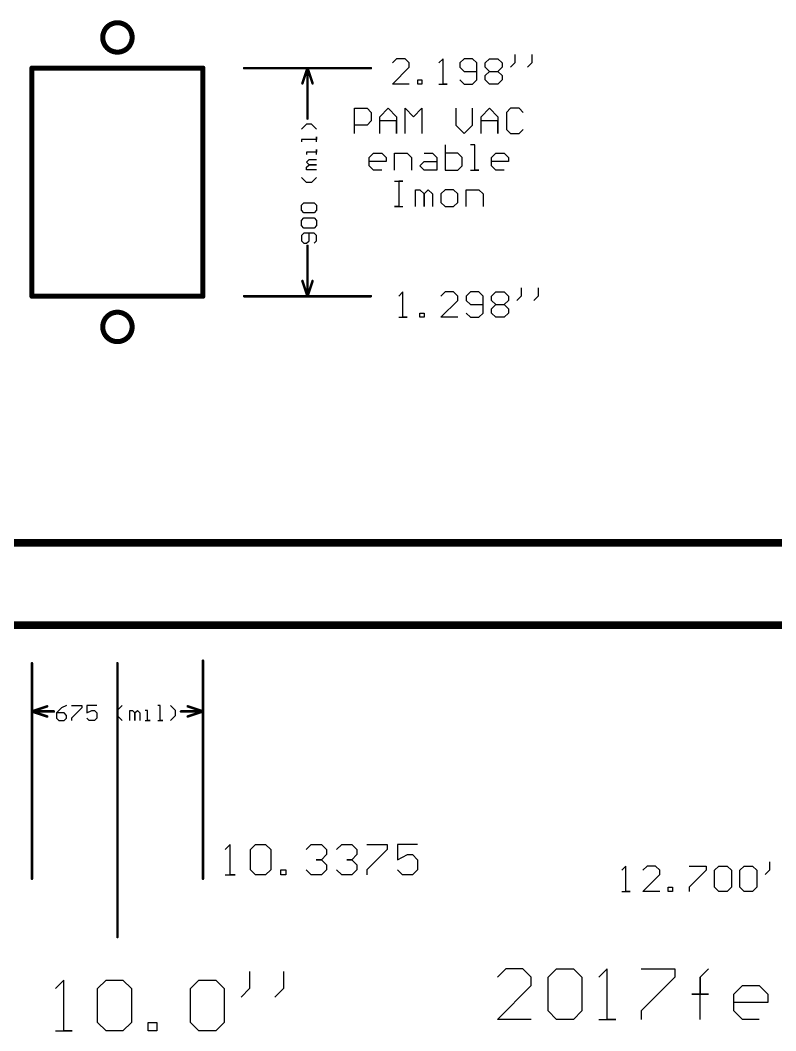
# Model space of a CAD drawing. Extents: x 0 to 21.5, y 0.4 to 8.3.
# Drawn here: x 11.616 to 14.598, y 0.4 to 4.387 of the extents above; entities that cross this region are included whole.
import ezdxf

# ---------------------------------------------------------------- set-up
doc = ezdxf.new("R2010")
doc.units = 0
doc.header["$MEASUREMENT"] = 0
doc.layers.add('MECHANICAL1', color=6, linetype='CONTINUOUS')
doc.layers.add('TOPOVERLAY', color=2, linetype='CONTINUOUS')

msp = doc.modelspace()

# ---------------------------------------------------------------- linework, layer by layer
at = {"layer": 'MECHANICAL1'}
for p, q in [((13.1017, 4.235), (13.085, 4.2183)), ((13.135, 4.235), (13.1017, 4.235)), ((13.1516, 4.2183), (13.135, 4.235)), ((13.2849, 4.235), (13.2683, 4.2183)), ((13.2849, 4.135), (13.2849, 4.235)), ((13.3682, 4.235), (13.3516, 4.2183)), ((13.4016, 4.235), (13.3682, 4.235)), ((13.4182, 4.2183), (13.4016, 4.235)), ((13.4515, 4.2183), (13.4682, 4.235)), ((13.4682, 4.235), (13.5015, 4.235)), ((13.5015, 4.235), (13.5182, 4.2183)), ((13.5682, 4.2516), (13.5682, 4.2183)), ((13.6348, 4.2516), (13.6348, 4.2183)), ((13.085, 4.135), (13.1516, 4.2016)), ((13.1516, 4.2016), (13.1516, 4.2183)), ((13.3516, 4.2183), (13.3516, 4.2016)), ((13.3516, 4.2016), (13.3682, 4.185)), ((13.4182, 4.1517), (13.4182, 4.2183)), ((13.4515, 4.2016), (13.4515, 4.2183)), ((13.4682, 4.185), (13.4515, 4.2016)), ((13.5182, 4.2016), (13.5015, 4.185)), ((13.5182, 4.2183), (13.5182, 4.2016)), ((13.5682, 4.2183), (13.5515, 4.2016)), ((13.6348, 4.2183), (13.6182, 4.2016)), ((13.185, 4.135), (13.185, 4.1517)), ((13.185, 4.1517), (13.2016, 4.1517)), ((13.2016, 4.1517), (13.2016, 4.135)), ((13.3516, 4.1517), (13.3682, 4.135)), ((13.3682, 4.185), (13.4182, 4.185)), ((13.4016, 4.135), (13.4182, 4.1517)), ((13.4515, 4.1683), (13.4682, 4.185)), ((13.4515, 4.1517), (13.4515, 4.1683)), ((13.4682, 4.135), (13.4515, 4.1517)), ((13.4682, 4.185), (13.5015, 4.185)), ((13.5015, 4.185), (13.5182, 4.1683)), ((13.5182, 4.1517), (13.5015, 4.135)), ((13.5182, 4.1683), (13.5182, 4.1517)), ((13.1516, 4.135), (13.085, 4.135)), ((13.2016, 4.135), (13.185, 4.135)), ((13.2683, 4.135), (13.3016, 4.135)), ((13.3016, 4.135), (13.2849, 4.135)), ((13.3682, 4.135), (13.4016, 4.135)), ((13.5015, 4.135), (13.4682, 4.135)), ((12.746, 3.9769), (12.726, 3.9569)), ((12.766, 3.9769), (12.746, 3.9769)), ((12.786, 3.9569), (12.766, 3.9769)), ((12.786, 3.9169), (12.726, 3.9169)), ((12.726, 3.9169), (12.726, 3.9069)), ((12.786, 3.9069), (12.786, 3.9269)), ((12.786, 3.9269), (12.786, 3.9169)), ((12.786, 3.857), (12.786, 3.877)), ((12.786, 3.877), (12.786, 3.867)), ((12.786, 3.867), (12.746, 3.867)), ((12.746, 3.867), (12.746, 3.857)), ((12.746, 3.827), (12.756, 3.837)), ((12.756, 3.837), (12.786, 3.837)), ((12.756, 3.817), (12.746, 3.827)), ((12.746, 3.807), (12.756, 3.817)), ((12.746, 3.797), (12.746, 3.807)), ((12.786, 3.797), (12.746, 3.797)), ((12.756, 3.817), (12.786, 3.817)), ((12.786, 3.817), (12.756, 3.817)), ((12.746, 3.747), (12.726, 3.767)), ((12.786, 3.767), (12.766, 3.747)), ((12.766, 3.747), (12.746, 3.747)), ((12.726, 3.657), (12.736, 3.667)), ((12.726, 3.637), (12.726, 3.657)), ((12.736, 3.627), (12.726, 3.637)), ((12.736, 3.667), (12.776, 3.667)), ((12.776, 3.667), (12.786, 3.657)), ((12.786, 3.637), (12.776, 3.627)), ((12.786, 3.657), (12.786, 3.637)), ((12.726, 3.597), (12.736, 3.607)), ((12.726, 3.5771), (12.726, 3.597)), ((12.776, 3.627), (12.736, 3.627)), ((12.736, 3.607), (12.776, 3.607)), ((12.776, 3.607), (12.786, 3.597)), ((12.786, 3.597), (12.786, 3.5771)), ((12.736, 3.5671), (12.726, 3.5771)), ((12.776, 3.5671), (12.736, 3.5671)), ((12.786, 3.5771), (12.776, 3.5671)), ((12.736, 3.5471), (12.726, 3.5371)), ((12.726, 3.5371), (12.726, 3.5171)), ((12.726, 3.5171), (12.736, 3.5071)), ((12.776, 3.5471), (12.736, 3.5471)), ((12.746, 3.5071), (12.756, 3.5171)), ((12.756, 3.5171), (12.756, 3.5471)), ((12.786, 3.5371), (12.776, 3.5471)), ((12.776, 3.5071), (12.786, 3.5171)), ((12.786, 3.5171), (12.786, 3.5371)), ((12.736, 3.5071), (12.746, 3.5071)), ((13.1267, 3.315), (13.11, 3.2983)), ((13.1267, 3.215), (13.1267, 3.315)), ((13.2933, 3.315), (13.2766, 3.2983)), ((13.3266, 3.315), (13.2933, 3.315)), ((13.3433, 3.2983), (13.3266, 3.315)), ((13.3932, 3.315), (13.3766, 3.2983)), ((13.4266, 3.315), (13.3932, 3.315)), ((13.4432, 3.2983), (13.4266, 3.315)), ((13.4765, 3.2983), (13.4932, 3.315)), ((13.4932, 3.315), (13.5265, 3.315)), ((13.5265, 3.315), (13.5432, 3.2983)), ((13.5932, 3.3316), (13.5932, 3.2983)), ((13.6598, 3.3316), (13.6598, 3.2983)), ((13.2766, 3.215), (13.3433, 3.2816)), ((13.3433, 3.2816), (13.3433, 3.2983)), ((13.3766, 3.2983), (13.3766, 3.2816)), ((13.3766, 3.2816), (13.3932, 3.265)), ((13.4432, 3.2317), (13.4432, 3.2983)), ((13.4765, 3.2816), (13.4765, 3.2983)), ((13.4932, 3.265), (13.4765, 3.2816)), ((13.5432, 3.2816), (13.5265, 3.265)), ((13.5432, 3.2983), (13.5432, 3.2816)), ((13.5932, 3.2983), (13.5765, 3.2816)), ((13.6598, 3.2983), (13.6432, 3.2816)), ((13.1933, 3.215), (13.1933, 3.2317)), ((13.1933, 3.2317), (13.21, 3.2317)), ((13.21, 3.2317), (13.21, 3.215)), ((13.3766, 3.2317), (13.3932, 3.215)), ((13.3932, 3.265), (13.4432, 3.265)), ((13.4266, 3.215), (13.4432, 3.2317)), ((13.4765, 3.2483), (13.4932, 3.265)), ((13.4765, 3.2317), (13.4765, 3.2483)), ((13.4932, 3.215), (13.4765, 3.2317)), ((13.4932, 3.265), (13.5265, 3.265)), ((13.5265, 3.265), (13.5432, 3.2483)), ((13.5432, 3.2317), (13.5265, 3.215)), ((13.5432, 3.2483), (13.5432, 3.2317)), ((13.11, 3.215), (13.1433, 3.215)), ((13.1433, 3.215), (13.1267, 3.215)), ((13.21, 3.215), (13.1933, 3.215)), ((13.3433, 3.215), (13.2766, 3.215)), ((13.3932, 3.215), (13.4266, 3.215)), ((13.5265, 3.215), (13.4932, 3.215)), ((11.7991, 1.684), (11.7791, 1.674)), ((11.8191, 1.684), (11.859, 1.684)), ((11.859, 1.684), (11.859, 1.674)), ((11.919, 1.684), (11.879, 1.684)), ((11.879, 1.684), (11.879, 1.654)), ((11.999, 1.664), (12.019, 1.684)), ((12.1689, 1.684), (12.1589, 1.684)), ((12.1689, 1.624), (12.1689, 1.684)), ((12.2289, 1.664), (12.2089, 1.684)), ((11.7791, 1.674), (11.7591, 1.654)), ((11.7591, 1.654), (11.7591, 1.634)), ((11.7891, 1.654), (11.7591, 1.654)), ((11.7991, 1.644), (11.7891, 1.654)), ((11.7991, 1.634), (11.7991, 1.644)), ((11.859, 1.674), (11.8191, 1.634)), ((11.879, 1.654), (11.899, 1.664)), ((11.899, 1.664), (11.909, 1.664)), ((11.909, 1.664), (11.919, 1.654)), ((11.919, 1.654), (11.919, 1.634)), ((11.999, 1.644), (11.999, 1.664)), ((12.019, 1.624), (11.999, 1.644)), ((12.049, 1.624), (12.049, 1.664)), ((12.049, 1.664), (12.059, 1.664)), ((12.059, 1.664), (12.069, 1.654)), ((12.069, 1.654), (12.079, 1.664)), ((12.069, 1.654), (12.069, 1.624)), ((12.069, 1.624), (12.069, 1.654)), ((12.079, 1.664), (12.089, 1.654)), ((12.089, 1.654), (12.089, 1.624)), ((12.119, 1.664), (12.109, 1.664)), ((12.119, 1.624), (12.119, 1.664)), ((12.2089, 1.624), (12.2289, 1.644)), ((12.2289, 1.644), (12.2289, 1.664)), ((11.7591, 1.634), (11.7691, 1.624)), ((11.7691, 1.624), (11.7891, 1.624)), ((11.7891, 1.624), (11.7991, 1.634)), ((11.8191, 1.634), (11.8191, 1.624)), ((11.889, 1.624), (11.879, 1.634)), ((11.909, 1.624), (11.889, 1.624)), ((11.919, 1.634), (11.909, 1.624)), ((12.109, 1.624), (12.129, 1.624)), ((12.129, 1.624), (12.119, 1.624)), ((12.1589, 1.624), (12.1789, 1.624)), ((12.1789, 1.624), (12.1689, 1.624)), ((12.445, 1.135), (12.425, 1.115)), ((12.445, 1.015), (12.445, 1.135)), ((12.525, 1.115), (12.545, 1.135)), ((12.545, 1.135), (12.5849, 1.135)), ((12.5849, 1.135), (12.6049, 1.115)), ((12.7449, 1.115), (12.7649, 1.135)), ((12.7649, 1.135), (12.8049, 1.135)), ((12.8049, 1.135), (12.8249, 1.115)), ((12.8649, 1.115), (12.8849, 1.135)), ((12.8849, 1.135), (12.9248, 1.135)), ((12.9248, 1.135), (12.9448, 1.115)), ((12.9848, 1.135), (13.0648, 1.135)), ((13.0648, 1.135), (13.0648, 1.115)), ((13.1848, 1.135), (13.1048, 1.135)), ((13.1048, 1.135), (13.1048, 1.075)), ((12.525, 1.035), (12.525, 1.115)), ((12.6049, 1.115), (12.6049, 1.035)), ((12.8249, 1.095), (12.8049, 1.075)), ((12.8249, 1.115), (12.8249, 1.095)), ((12.9448, 1.095), (12.9248, 1.075)), ((12.9448, 1.115), (12.9448, 1.095)), ((13.0648, 1.115), (12.9848, 1.035)), ((13.1048, 1.075), (13.1448, 1.095)), ((13.1448, 1.095), (13.1648, 1.095)), ((13.1648, 1.095), (13.1848, 1.075)), ((12.8049, 1.075), (12.7849, 1.075)), ((12.7849, 1.075), (12.8049, 1.075)), ((12.8049, 1.075), (12.8249, 1.055)), ((12.8249, 1.055), (12.8249, 1.035)), ((12.9248, 1.075), (12.9048, 1.075)), ((12.9048, 1.075), (12.9248, 1.075)), ((12.9248, 1.075), (12.9448, 1.055)), ((12.9448, 1.055), (12.9448, 1.035)), ((13.1848, 1.075), (13.1848, 1.035)), ((14.0067, 1.05), (13.99, 1.0333)), ((14.0067, 0.95), (14.0067, 1.05)), ((14.09, 1.05), (14.0733, 1.0333)), ((14.1233, 1.05), (14.09, 1.05)), ((14.14, 1.0333), (14.1233, 1.05)), ((14.2566, 1.05), (14.3232, 1.05)), ((14.3232, 1.05), (14.3232, 1.0333)), ((14.3565, 1.0333), (14.3732, 1.05)), ((14.3732, 1.05), (14.4065, 1.05)), ((14.4065, 1.05), (14.4232, 1.0333)), ((14.4565, 1.0333), (14.4732, 1.05)), ((14.4732, 1.05), (14.5065, 1.05)), ((14.5065, 1.05), (14.5232, 1.0333)), ((14.5731, 1.0666), (14.5731, 1.0333)), ((12.425, 1.015), (12.465, 1.015)), ((12.465, 1.015), (12.445, 1.015)), ((12.545, 1.015), (12.525, 1.035)), ((12.5849, 1.015), (12.545, 1.015)), ((12.6049, 1.035), (12.5849, 1.015)), ((12.6449, 1.015), (12.6449, 1.035)), ((12.6449, 1.035), (12.6649, 1.035)), ((12.6649, 1.015), (12.6449, 1.015)), ((12.6649, 1.035), (12.6649, 1.015)), ((12.7649, 1.015), (12.7449, 1.035)), ((12.8049, 1.015), (12.7649, 1.015)), ((12.8249, 1.035), (12.8049, 1.015)), ((12.8849, 1.015), (12.8649, 1.035)), ((12.9248, 1.015), (12.8849, 1.015)), ((12.9448, 1.035), (12.9248, 1.015)), ((12.9848, 1.035), (12.9848, 1.015)), ((13.1248, 1.015), (13.1048, 1.035)), ((13.1648, 1.015), (13.1248, 1.015)), ((13.1848, 1.035), (13.1648, 1.015)), ((14.0733, 0.95), (14.14, 1.0166)), ((14.14, 1.0166), (14.14, 1.0333)), ((14.3232, 1.0333), (14.2566, 0.9667)), ((14.3565, 0.9667), (14.3565, 1.0333)), ((14.4232, 1.0333), (14.4232, 0.9667)), ((14.4565, 0.9667), (14.4565, 1.0333)), ((14.5232, 1.0333), (14.5232, 0.9667)), ((14.5731, 1.0333), (14.5565, 1.0166)), ((14.1733, 0.95), (14.1733, 0.9667)), ((14.1733, 0.9667), (14.1899, 0.9667)), ((14.1899, 0.9667), (14.1899, 0.95)), ((14.2566, 0.9667), (14.2566, 0.95)), ((14.3732, 0.95), (14.3565, 0.9667)), ((14.4232, 0.9667), (14.4065, 0.95)), ((14.4732, 0.95), (14.4565, 0.9667)), ((14.5232, 0.9667), (14.5065, 0.95)), ((13.99, 0.95), (14.0233, 0.95)), ((14.0233, 0.95), (14.0067, 0.95)), ((14.14, 0.95), (14.0733, 0.95)), ((14.1899, 0.95), (14.1733, 0.95)), ((14.4065, 0.95), (14.3732, 0.95)), ((14.5065, 0.95), (14.4732, 0.95)), ((11.7883, 0.5999), (11.755, 0.5666)), ((11.7883, 0.4), (11.7883, 0.5999)), ((11.9216, 0.5666), (11.9549, 0.5999)), ((11.9549, 0.5999), (12.0216, 0.5999)), ((12.0216, 0.5999), (12.0549, 0.5666)), ((12.2882, 0.5666), (12.3215, 0.5999)), ((12.3215, 0.5999), (12.3881, 0.5999)), ((12.3881, 0.5999), (12.4215, 0.5666)), ((12.5214, 0.6333), (12.5214, 0.5666)), ((12.6547, 0.6333), (12.6547, 0.5666)), ((11.9216, 0.4333), (11.9216, 0.5666)), ((12.0549, 0.5666), (12.0549, 0.4333)), ((12.2882, 0.4333), (12.2882, 0.5666)), ((12.4215, 0.5666), (12.4215, 0.4333)), ((12.5214, 0.5666), (12.4881, 0.5333)), ((12.6547, 0.5666), (12.6214, 0.5333)), ((11.755, 0.4), (11.8216, 0.4)), ((11.8216, 0.4), (11.7883, 0.4)), ((11.9549, 0.4), (11.9216, 0.4333)), ((12.0216, 0.4), (11.9549, 0.4)), ((12.0549, 0.4333), (12.0216, 0.4)), ((12.1215, 0.4), (12.1215, 0.4333)), ((12.1215, 0.4333), (12.1549, 0.4333)), ((12.1549, 0.4), (12.1215, 0.4)), ((12.1549, 0.4333), (12.1549, 0.4)), ((12.3215, 0.4), (12.2882, 0.4333)), ((12.3881, 0.4), (12.3215, 0.4)), ((12.4215, 0.4333), (12.3881, 0.4))]:
    msp.add_line(p, q, dxfattribs=at)
for points, const_width in [([(12.058, 4.319, 1), (11.942, 4.319, 1)], 0.02), ([(11.937, 4.319, 1), (11.947, 4.319, 1)], 0.01), ([(12.053, 4.319, 1), (12.063, 4.319, 1)], 0.01), ([(11.6575, 4.198, 1), (11.6675, 4.198, 1)], 0.01), ([(11.6575, 4.198, 1), (11.6675, 4.198, 1)], 0.01), ([(12.3325, 4.198, 1), (12.3425, 4.198, 1)], 0.01), ([(12.3325, 4.198, 1), (12.3425, 4.198, 1)], 0.01), ([(12.4975, 4.198, 1), (12.5025, 4.198, 1)], 0.005), ([(12.7375, 4.198, 1), (12.7425, 4.198, 1)], 0.005), ([(12.7475, 4.198, 1), (12.7525, 4.198, 1)], 0.005), ([(12.7475, 4.198, 1), (12.7525, 4.198, 1)], 0.005), ([(12.7475, 4.198, 1), (12.7525, 4.198, 1)], 0.005), ([(12.7575, 4.198, 1), (12.7625, 4.198, 1)], 0.005), ([(12.9975, 4.198, 1), (13.0025, 4.198, 1)], 0.005), ([(12.7275, 4.138, 1), (12.7325, 4.138, 1)], 0.005), ([(12.7675, 4.138, 1), (12.7725, 4.138, 1)], 0.005), ([(12.7475, 3.9989, 1), (12.7525, 3.9989, 1)], 0.005), ([(12.7475, 3.4971, 1), (12.7525, 3.4971, 1)], 0.005), ([(12.7275, 3.358, 1), (12.7325, 3.358, 1)], 0.005), ([(12.7675, 3.358, 1), (12.7725, 3.358, 1)], 0.005), ([(11.6575, 3.298, 1), (11.6675, 3.298, 1)], 0.01), ([(11.6575, 3.298, 1), (11.6675, 3.298, 1)], 0.01), ([(12.3325, 3.298, 1), (12.3425, 3.298, 1)], 0.01), ([(12.3325, 3.298, 1), (12.3425, 3.298, 1)], 0.01), ([(12.4975, 3.298, 1), (12.5025, 3.298, 1)], 0.005), ([(12.7375, 3.298, 1), (12.7425, 3.298, 1)], 0.005), ([(12.7475, 3.298, 1), (12.7525, 3.298, 1)], 0.005), ([(12.7475, 3.298, 1), (12.7525, 3.298, 1)], 0.005), ([(12.7475, 3.298, 1), (12.7525, 3.298, 1)], 0.005), ([(12.7575, 3.298, 1), (12.7625, 3.298, 1)], 0.005), ([(12.9975, 3.298, 1), (13.0025, 3.298, 1)], 0.005), ([(12.058, 3.177, 1), (11.942, 3.177, 1)], 0.02), ([(11.937, 3.177, 1), (11.947, 3.177, 1)], 0.01), ([(12.053, 3.177, 1), (12.063, 3.177, 1)], 0.01), ([(11.66, 1.85, 1), (11.665, 1.85, 1)], 0.005), ([(11.9975, 1.85, 1), (12.0025, 1.85, 1)], 0.005), ([(12.335, 1.86, 1), (12.34, 1.86, 1)], 0.005), ([(11.66, 1.67, 1), (11.665, 1.67, 1)], 0.005), ([(11.72, 1.68, 1), (11.725, 1.68, 1)], 0.005), ([(12.275, 1.68, 1), (12.28, 1.68, 1)], 0.005), ([(12.335, 1.67, 1), (12.34, 1.67, 1)], 0.005), ([(11.66, 1.66, 1), (11.665, 1.66, 1)], 0.005), ([(11.66, 1.66, 1), (11.665, 1.66, 1)], 0.005), ([(11.66, 1.66, 1), (11.665, 1.66, 1)], 0.005), ([(11.66, 1.65, 1), (11.665, 1.65, 1)], 0.005), ([(11.72, 1.64, 1), (11.725, 1.64, 1)], 0.005), ([(11.7466, 1.66, 1), (11.7516, 1.66, 1)], 0.005), ([(12.2484, 1.66, 1), (12.2534, 1.66, 1)], 0.005), ([(12.275, 1.64, 1), (12.28, 1.64, 1)], 0.005), ([(12.335, 1.66, 1), (12.34, 1.66, 1)], 0.005), ([(12.335, 1.66, 1), (12.34, 1.66, 1)], 0.005), ([(12.335, 1.66, 1), (12.34, 1.66, 1)], 0.005), ([(12.335, 1.65, 1), (12.34, 1.65, 1)], 0.005), ([(11.66, 1, 1), (11.665, 1, 1)], 0.005), ([(12.335, 1, 1), (12.34, 1, 1)], 0.005), ([(11.9975, 0.77, 1), (12.0025, 0.77, 1)], 0.005)]:
    msp.add_lwpolyline(points, format="xyb", close=True, dxfattribs=dict(at, const_width=const_width))
for points, const_width in [([(11.6625, 4.198), (12.3375, 4.198)], 0.02), ([(11.6625, 3.298), (11.6625, 4.198)], 0.02), ([(12.3375, 3.298), (12.3375, 4.198)], 0.02), ([(12.5, 4.198), (13, 4.198)], 0.01), ([(12.73, 4.138), (12.75, 4.198)], 0.01), ([(12.74, 4.198), (12.76, 4.198)], 0.01), ([(12.75, 3.9989), (12.75, 4.198)], 0.01), ([(12.75, 4.198), (12.77, 4.138)], 0.01), ([(12.75, 3.298), (12.75, 3.4971)], 0.01), ([(12.73, 3.358), (12.75, 3.298)], 0.01), ([(12.75, 3.298), (12.77, 3.358)], 0.01), ([(11.6625, 3.298), (12.3375, 3.298)], 0.02), ([(12.5, 3.298), (13, 3.298)], 0.01), ([(12.74, 3.298), (12.76, 3.298)], 0.01), ([(2.12, 2.325), (18.61, 2.325)], 0.03), ([(2, 2), (18.73, 2)], 0.03), ([(11.6625, 1), (11.6625, 1.85)], 0.01), ([(12, 0.77), (12, 1.85)], 0.01), ([(12.3375, 1), (12.3375, 1.86)], 0.01), ([(11.6625, 1.66), (11.7225, 1.68)], 0.01), ([(11.6625, 1.65), (11.6625, 1.67)], 0.01), ([(12.2775, 1.68), (12.3375, 1.66)], 0.01), ([(12.3375, 1.65), (12.3375, 1.67)], 0.01), ([(11.6625, 1.66), (11.7491, 1.66)], 0.01), ([(11.6625, 1.66), (11.7225, 1.64)], 0.01), ([(12.2509, 1.66), (12.3375, 1.66)], 0.01), ([(12.2775, 1.64), (12.3375, 1.66)], 0.01)]:
    msp.add_lwpolyline(points, dxfattribs=dict(at, const_width=const_width))
at = {"layer": 'TOPOVERLAY'}
for p, q in [((12.935, 3.9396), (12.935, 4.0396)), ((12.935, 4.0396), (12.985, 4.0396)), ((12.985, 4.0396), (13.0016, 4.0229)), ((13.035, 4.0062), (13.0683, 4.0396)), ((13.0683, 4.0396), (13.1016, 4.0062)), ((13.1349, 3.9396), (13.1349, 4.0396)), ((13.1349, 4.0396), (13.1683, 4.0062)), ((13.1683, 4.0062), (13.2016, 4.0396)), ((13.2016, 4.0396), (13.2016, 3.9396)), ((13.3349, 4.0396), (13.3349, 3.9729)), ((13.4015, 3.9729), (13.4015, 4.0396)), ((13.4348, 4.0062), (13.4682, 4.0396)), ((13.4682, 4.0396), (13.5015, 4.0062)), ((13.5515, 4.0396), (13.5348, 4.0229)), ((13.5848, 4.0396), (13.5515, 4.0396)), ((13.6015, 4.0229), (13.5848, 4.0396)), ((13.0016, 3.9896), (12.985, 3.9729)), ((13.0016, 4.0229), (13.0016, 3.9896)), ((13.035, 3.9396), (13.035, 4.0062)), ((13.1016, 3.9896), (13.035, 3.9896)), ((13.1016, 4.0062), (13.1016, 3.9396)), ((13.1016, 3.9396), (13.1016, 3.9896)), ((13.4348, 3.9396), (13.4348, 4.0062)), ((13.5015, 3.9896), (13.4348, 3.9896)), ((13.5015, 4.0062), (13.5015, 3.9396)), ((13.5015, 3.9396), (13.5015, 3.9896)), ((13.5348, 4.0229), (13.5348, 3.9563)), ((12.985, 3.9729), (12.935, 3.9729)), ((13.3349, 3.9729), (13.3682, 3.9396)), ((13.3682, 3.9396), (13.4015, 3.9729)), ((13.5348, 3.9563), (13.5515, 3.9396)), ((13.5848, 3.9396), (13.6015, 3.9563)), ((13.5515, 3.9396), (13.5848, 3.9396)), ((13.2932, 3.8956), (13.2932, 3.7956)), ((13.4098, 3.8956), (13.3932, 3.8956)), ((13.4098, 3.7956), (13.4098, 3.8956)), ((12.9933, 3.8456), (13.01, 3.8623)), ((12.9933, 3.8123), (12.9933, 3.8456)), ((13.06, 3.829), (12.9933, 3.829)), ((13.01, 3.8623), (13.0433, 3.8623)), ((13.0433, 3.8623), (13.06, 3.8456)), ((13.06, 3.8456), (13.06, 3.829)), ((13.0933, 3.7956), (13.0933, 3.8623)), ((13.0933, 3.8623), (13.1433, 3.8623)), ((13.1433, 3.8623), (13.1599, 3.8456)), ((13.1599, 3.8456), (13.1599, 3.7956)), ((13.1932, 3.8123), (13.2099, 3.829)), ((13.2099, 3.8623), (13.2432, 3.8623)), ((13.2099, 3.829), (13.2599, 3.829)), ((13.2432, 3.8623), (13.2599, 3.8456)), ((13.2599, 3.8456), (13.2599, 3.7956)), ((13.3432, 3.8623), (13.2932, 3.8623)), ((13.3599, 3.8456), (13.3432, 3.8623)), ((13.3599, 3.829), (13.3599, 3.8456)), ((13.3599, 3.8123), (13.3599, 3.829)), ((13.4765, 3.8456), (13.4932, 3.8623)), ((13.4765, 3.8123), (13.4765, 3.8456)), ((13.5431, 3.829), (13.4765, 3.829)), ((13.4932, 3.8623), (13.5265, 3.8623)), ((13.5265, 3.8623), (13.5431, 3.8456)), ((13.5431, 3.8456), (13.5431, 3.829)), ((13.01, 3.7956), (12.9933, 3.8123)), ((13.0433, 3.7956), (13.01, 3.7956)), ((13.2099, 3.7956), (13.1932, 3.8123)), ((13.2599, 3.7956), (13.2099, 3.7956)), ((13.2932, 3.7956), (13.3432, 3.7956)), ((13.3432, 3.7956), (13.3599, 3.8123)), ((13.3932, 3.7956), (13.4265, 3.7956)), ((13.4265, 3.7956), (13.4098, 3.7956)), ((13.4932, 3.7956), (13.4765, 3.8123)), ((13.5265, 3.7956), (13.4932, 3.7956)), ((13.0933, 3.7516), (13.1266, 3.7516)), ((13.1266, 3.7516), (13.1099, 3.7516)), ((13.1099, 3.7516), (13.1099, 3.6517)), ((13.1766, 3.6517), (13.1766, 3.7183)), ((13.1766, 3.7183), (13.1932, 3.7183)), ((13.1932, 3.7183), (13.2099, 3.7017)), ((13.2099, 3.7017), (13.2266, 3.7183)), ((13.2266, 3.7183), (13.2432, 3.7017)), ((13.2932, 3.7183), (13.2766, 3.7017)), ((13.3265, 3.7183), (13.2932, 3.7183)), ((13.3432, 3.7017), (13.3265, 3.7183)), ((13.3765, 3.6517), (13.3765, 3.7183)), ((13.3765, 3.7183), (13.4265, 3.7183)), ((13.4265, 3.7183), (13.4432, 3.7017)), ((13.2099, 3.7017), (13.2099, 3.6517)), ((13.2099, 3.6517), (13.2099, 3.7017)), ((13.2432, 3.7017), (13.2432, 3.6517)), ((13.2766, 3.7017), (13.2766, 3.6683)), ((13.2766, 3.6683), (13.2932, 3.6517)), ((13.3265, 3.6517), (13.3432, 3.6683)), ((13.3432, 3.6683), (13.3432, 3.7017)), ((13.4432, 3.7017), (13.4432, 3.6517)), ((13.1099, 3.6517), (13.0933, 3.6517)), ((13.0933, 3.6517), (13.1266, 3.6517)), ((13.2932, 3.6517), (13.3265, 3.6517)), ((13.5333, 0.6449), (13.5, 0.6116)), ((13.6, 0.6449), (13.5333, 0.6449)), ((13.6333, 0.6116), (13.6, 0.6449)), ((13.6999, 0.6116), (13.7333, 0.6449)), ((13.7333, 0.6449), (13.7999, 0.6449)), ((13.7999, 0.6449), (13.8332, 0.6116)), ((13.9332, 0.6449), (13.8999, 0.6116)), ((13.9332, 0.445), (13.9332, 0.6449)), ((14.0665, 0.6449), (14.1998, 0.6449)), ((14.1998, 0.6449), (14.1998, 0.6116)), ((14.2997, 0.6116), (14.3331, 0.6449)), ((13.6333, 0.5783), (13.6333, 0.6116)), ((13.6999, 0.4783), (13.6999, 0.6116)), ((13.8332, 0.6116), (13.8332, 0.4783)), ((14.1998, 0.6116), (14.0665, 0.4783)), ((14.2997, 0.445), (14.2997, 0.6116)), ((14.2997, 0.6116), (14.2997, 0.545)), ((14.2997, 0.545), (14.2997, 0.6116)), ((13.5, 0.445), (13.6333, 0.5783)), ((14.433, 0.545), (14.4664, 0.5783)), ((14.4664, 0.5783), (14.533, 0.5783)), ((14.533, 0.5783), (14.5663, 0.545)), ((14.2997, 0.545), (14.2664, 0.545)), ((14.2664, 0.545), (14.3331, 0.545)), ((14.3331, 0.545), (14.2997, 0.545)), ((14.433, 0.4783), (14.433, 0.545)), ((14.5663, 0.545), (14.5663, 0.5116)), ((14.5663, 0.5116), (14.433, 0.5116)), ((13.6333, 0.445), (13.5, 0.445)), ((13.7333, 0.445), (13.6999, 0.4783)), ((13.7999, 0.445), (13.7333, 0.445)), ((13.8332, 0.4783), (13.7999, 0.445)), ((13.8999, 0.445), (13.9665, 0.445)), ((13.9665, 0.445), (13.9332, 0.445)), ((14.0665, 0.4783), (14.0665, 0.445)), ((14.4664, 0.445), (14.433, 0.4783)), ((14.533, 0.445), (14.4664, 0.445))]:
    msp.add_line(p, q, dxfattribs=at)

doc.saveas('drawing.dxf')
